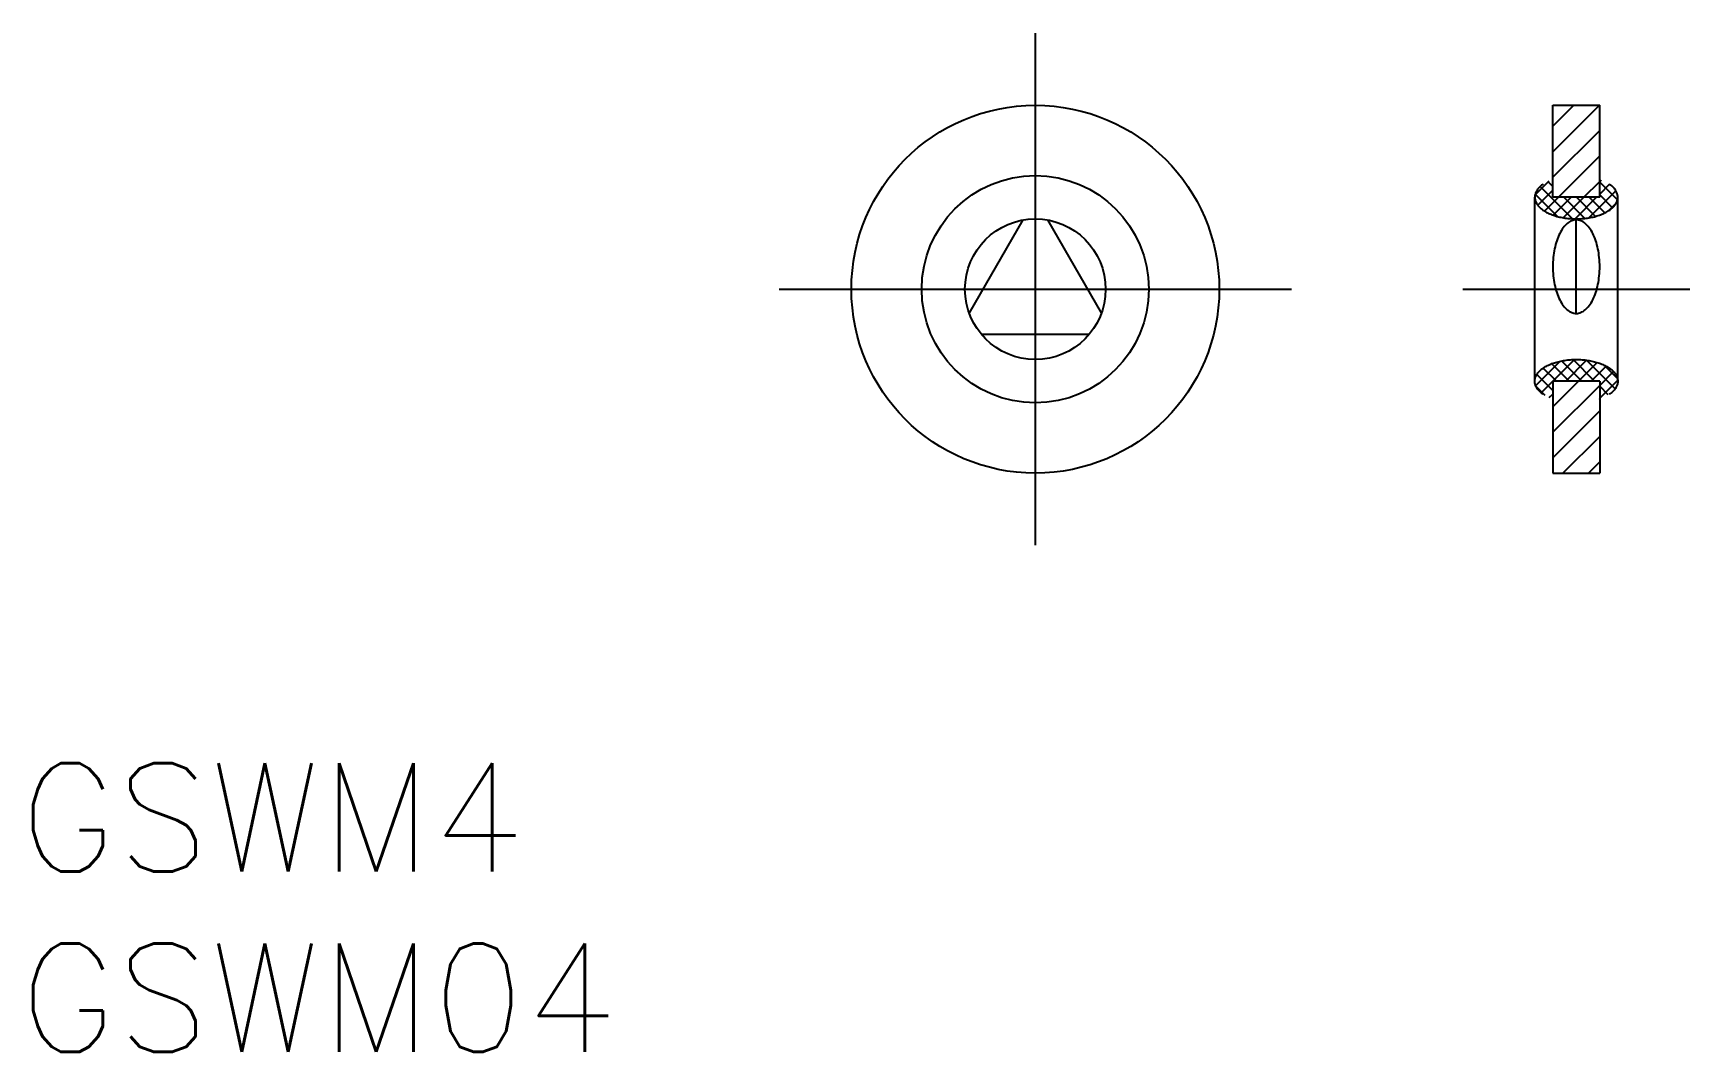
# Model space of a CAD drawing. Extents: x -27.8 to 18.1, y -21.1 to 7.1.
import ezdxf

# ---------------------------------------------------------------- set-up
doc = ezdxf.new("R2010")
doc.units = 0
doc.linetypes.add('CENTER', pattern=[50.8, 31.75, -6.35, 6.35, -6.35])
doc.layers.get('0').update_dxf_attribs({"linetype": 'CONTINUOUS'})
doc.layers.add('CENTER', color=1, linetype='CENTER')
doc.styles.get("Standard").update_dxf_attribs({"font": 'txt.shx', "height": 3, "bigfont": 'bigfont.shx'})

msp = doc.modelspace()

# ---------------------------------------------------------------- linework, layer by layer
at = {"color": 7, "linetype": 'CONTINUOUS'}
for p, q in [((14.35, 5.1), (15.65, 5.1)), ((14.35, 2.55), (14.35, 5.1)), ((15.65, 2.55), (15.65, 5.1)), ((13.85, -2.55), (13.85, 2.55)), ((15.65, 2.55), (14.35, 2.55)), ((16.15, -2.55), (16.15, 2.55)), ((-1.831, -0.671), (-0.334, 1.921)), ((0.334, 1.921), (1.831, -0.671)), ((15, -0.671), (15, 1.921)), ((-1.497, -1.25), (1.497, -1.25)), ((15.65, -2.55), (14.35, -2.55)), ((14.35, -2.55), (14.35, -5.1)), ((15.65, -2.55), (15.65, -5.1)), ((14.35, -5.1), (15.65, -5.1))]:
    msp.add_line(p, q, dxfattribs=at)
at = {"color": 3, "linetype": 'CONTINUOUS'}
for p, q in [((14.35, 4.517), (14.933, 5.1)), ((14.35, 3.81), (15.64, 5.1)), ((14.35, 3.103), (15.65, 4.403)), ((14.504, 2.55), (15.65, 3.696)), ((13.855, 2.609), (14.253, 3.006)), ((14.896, 1.952), (14.001, 2.847)), ((14.35, 2.852), (14.214, 2.988)), ((15.211, 2.55), (15.65, 2.989)), ((15.65, 2.989), (15.691, 3.03)), ((16.141, 2.475), (15.65, 2.966)), ((15.65, 2.635), (15.923, 2.908)), ((14.48, 2.015), (13.861, 2.633)), ((13.93, 2.33), (14.35, 2.749)), ((14.119, 2.165), (14.504, 2.55)), ((14.359, 2.052), (14.858, 2.55)), ((14.641, 1.98), (15.211, 2.55)), ((15.239, 1.963), (14.652, 2.55)), ((14.965, 1.95), (15.565, 2.55)), ((15.536, 2.019), (15.005, 2.55)), ((15.346, 1.978), (16.098, 2.729)), ((15.793, 2.116), (15.359, 2.55)), ((16.005, 2.258), (15.65, 2.612)), ((15.895, 2.173), (16.104, 2.382)), ((13.875, -2.675), (14.553, -1.997)), ((14.448, -2.55), (14.085, -2.187)), ((14.802, -2.55), (14.319, -2.067)), ((14.354, -2.55), (14.953, -1.95)), ((15.156, -2.55), (14.594, -1.989)), ((14.707, -2.55), (15.288, -1.969)), ((15.509, -2.55), (14.911, -1.952)), ((15.061, -2.55), (15.579, -2.032)), ((16.075, -2.763), (15.281, -1.968)), ((15.414, -2.55), (15.83, -2.135)), ((15.65, -2.668), (16.032, -2.286)), ((16.141, -2.475), (15.771, -2.105)), ((14.139, -2.948), (13.882, -2.691)), ((14.35, -2.805), (13.908, -2.363)), ((14.031, -2.873), (14.35, -2.554)), ((14.35, -2.554), (14.354, -2.55)), ((14.35, -3.261), (15.061, -2.55)), ((14.35, -3.968), (15.65, -2.668)), ((15.65, -3.022), (16.149, -2.523)), ((15.889, -2.93), (15.65, -2.691)), ((14.252, -3.006), (14.35, -2.907)), ((15.65, -3.045), (15.65, -3.044)), ((14.35, -4.675), (15.65, -3.375)), ((14.632, -5.1), (15.65, -4.082)), ((15.339, -5.1), (15.65, -4.789))]:
    msp.add_line(p, q, dxfattribs=at)
at = {"color": 7, "linetype": 'CONTINUOUS'}
for points in [[(14.085, 2.913, 0), (14.061, 2.897, 0), (14.039, 2.88, 0), (14.018, 2.862, 0), (13.997, 2.844, 0), (13.979, 2.826, 0), (13.961, 2.807, 0), (13.944, 2.788, 0), (13.929, 2.769, 0), (13.915, 2.749, 0), (13.903, 2.729, 0), (13.891, 2.709, 0), (13.881, 2.689, 0), (13.873, 2.669, 0), (13.866, 2.648, 0), (13.86, 2.628, 0), (13.855, 2.607, 0), (13.852, 2.586, 0), (13.85, 2.566, 0), (13.85, 2.545, 0), (13.851, 2.524, 0), (13.854, 2.503, 0), (13.857, 2.482, 0), (13.863, 2.462, 0), (13.869, 2.441, 0), (13.877, 2.421, 0), (13.886, 2.401, 0), (13.897, 2.38, 0), (13.909, 2.361, 0), (13.922, 2.341, 0), (13.937, 2.322, 0), (13.952, 2.302, 0), (13.97, 2.284, 0), (13.988, 2.265, 0), (14.007, 2.247, 0), (14.028, 2.229, 0), (14.05, 2.212, 0), (14.073, 2.195, 0), (14.097, 2.178, 0), (14.123, 2.162, 0), (14.149, 2.146, 0), (14.176, 2.131, 0), (14.205, 2.117, 0), (14.234, 2.102, 0), (14.264, 2.089, 0), (14.295, 2.076, 0), (14.327, 2.063, 0), (14.36, 2.051, 0), (14.394, 2.04, 0), (14.428, 2.03, 0), (14.463, 2.019, 0), (14.498, 2.01, 0), (14.535, 2.001, 0), (14.572, 1.993, 0), (14.609, 1.986, 0), (14.646, 1.979, 0), (14.685, 1.973, 0), (14.723, 1.968, 0), (14.762, 1.963, 0), (14.801, 1.959, 0), (14.841, 1.956, 0), (14.88, 1.953, 0), (14.92, 1.951, 0), (14.96, 1.95, 0), (15, 1.95, 0), (15.04, 1.95, 0), (15.08, 1.951, 0), (15.12, 1.953, 0), (15.159, 1.956, 0), (15.199, 1.959, 0), (15.238, 1.963, 0), (15.277, 1.968, 0), (15.315, 1.973, 0), (15.354, 1.979, 0), (15.391, 1.986, 0), (15.428, 1.993, 0), (15.465, 2.001, 0), (15.502, 2.01, 0), (15.537, 2.019, 0), (15.572, 2.03, 0), (15.606, 2.04, 0), (15.64, 2.051, 0), (15.673, 2.063, 0), (15.705, 2.076, 0), (15.736, 2.089, 0), (15.766, 2.102, 0), (15.795, 2.117, 0), (15.824, 2.131, 0), (15.851, 2.146, 0), (15.877, 2.162, 0), (15.903, 2.178, 0), (15.927, 2.195, 0), (15.95, 2.212, 0), (15.972, 2.229, 0), (15.993, 2.247, 0), (16.012, 2.265, 0), (16.03, 2.284, 0), (16.048, 2.302, 0), (16.063, 2.322, 0), (16.078, 2.341, 0), (16.091, 2.361, 0), (16.103, 2.38, 0), (16.114, 2.401, 0), (16.123, 2.421, 0), (16.131, 2.441, 0), (16.137, 2.462, 0), (16.143, 2.482, 0), (16.146, 2.503, 0), (16.149, 2.524, 0), (16.15, 2.545, 0), (16.15, 2.566, 0), (16.148, 2.586, 0), (16.145, 2.607, 0), (16.14, 2.628, 0), (16.134, 2.648, 0), (16.127, 2.669, 0), (16.119, 2.689, 0), (16.109, 2.709, 0), (16.097, 2.729, 0), (16.085, 2.749, 0), (16.071, 2.769, 0), (16.056, 2.788, 0), (16.039, 2.807, 0), (16.021, 2.826, 0), (16.003, 2.844, 0), (15.982, 2.862, 0), (15.961, 2.88, 0), (15.939, 2.897, 0), (15.915, 2.913, 0)], [(15, 1.921, 0), (14.968, 1.92, 0), (14.936, 1.915, 0), (14.905, 1.907, 0), (14.873, 1.896, 0), (14.842, 1.882, 0), (14.811, 1.865, 0), (14.781, 1.845, 0), (14.751, 1.822, 0), (14.722, 1.797, 0), (14.694, 1.768, 0), (14.666, 1.737, 0), (14.639, 1.703, 0), (14.613, 1.666, 0), (14.588, 1.627, 0), (14.563, 1.585, 0), (14.54, 1.542, 0), (14.518, 1.495, 0), (14.498, 1.447, 0), (14.478, 1.397, 0), (14.46, 1.345, 0), (14.443, 1.291, 0), (14.427, 1.236, 0), (14.412, 1.179, 0), (14.399, 1.121, 0), (14.388, 1.062, 0), (14.378, 1.001, 0), (14.37, 0.94, 0), (14.363, 0.878, 0), (14.357, 0.815, 0), (14.353, 0.752, 0), (14.351, 0.689, 0), (14.35, 0.625, 0), (14.351, 0.561, 0), (14.353, 0.498, 0), (14.357, 0.435, 0), (14.363, 0.372, 0), (14.37, 0.31, 0), (14.378, 0.249, 0), (14.388, 0.188, 0), (14.399, 0.129, 0), (14.412, 0.071, 0), (14.427, 0.014, 0), (14.443, -0.041, 0), (14.46, -0.095, 0), (14.478, -0.147, 0), (14.498, -0.197, 0), (14.518, -0.245, 0), (14.54, -0.292, 0), (14.563, -0.335, 0), (14.588, -0.377, 0), (14.613, -0.416, 0), (14.639, -0.453, 0), (14.666, -0.487, 0), (14.694, -0.518, 0), (14.722, -0.547, 0), (14.751, -0.572, 0), (14.781, -0.595, 0), (14.811, -0.615, 0), (14.842, -0.632, 0), (14.873, -0.646, 0), (14.905, -0.657, 0), (14.936, -0.665, 0), (14.968, -0.67, 0), (15, -0.671, 0), (15.032, -0.67, 0), (15.064, -0.665, 0), (15.095, -0.657, 0), (15.127, -0.646, 0), (15.158, -0.632, 0), (15.189, -0.615, 0), (15.219, -0.595, 0), (15.249, -0.572, 0), (15.278, -0.547, 0), (15.306, -0.518, 0), (15.334, -0.487, 0), (15.361, -0.453, 0), (15.387, -0.416, 0), (15.412, -0.377, 0), (15.437, -0.335, 0), (15.46, -0.292, 0), (15.482, -0.245, 0), (15.502, -0.197, 0), (15.522, -0.147, 0), (15.54, -0.095, 0), (15.557, -0.041, 0), (15.573, 0.014, 0), (15.588, 0.071, 0), (15.601, 0.129, 0), (15.612, 0.188, 0), (15.622, 0.249, 0), (15.63, 0.31, 0), (15.637, 0.372, 0), (15.643, 0.435, 0), (15.647, 0.498, 0), (15.649, 0.561, 0), (15.65, 0.625, 0), (15.649, 0.689, 0), (15.647, 0.752, 0), (15.643, 0.815, 0), (15.637, 0.878, 0), (15.63, 0.94, 0), (15.622, 1.001, 0), (15.612, 1.062, 0), (15.601, 1.121, 0), (15.588, 1.179, 0), (15.573, 1.236, 0), (15.557, 1.291, 0), (15.54, 1.345, 0), (15.522, 1.397, 0), (15.502, 1.447, 0), (15.482, 1.495, 0), (15.46, 1.542, 0), (15.437, 1.585, 0), (15.412, 1.627, 0), (15.387, 1.666, 0), (15.361, 1.703, 0), (15.334, 1.737, 0), (15.306, 1.768, 0), (15.278, 1.797, 0), (15.249, 1.822, 0), (15.219, 1.845, 0), (15.189, 1.865, 0), (15.158, 1.882, 0), (15.127, 1.896, 0), (15.095, 1.907, 0), (15.064, 1.915, 0), (15.032, 1.92, 0), (15, 1.921, 0)], [(14.085, -2.913, 0), (14.061, -2.897, 0), (14.039, -2.88, 0), (14.018, -2.862, 0), (13.997, -2.844, 0), (13.979, -2.826, 0), (13.961, -2.807, 0), (13.944, -2.788, 0), (13.929, -2.769, 0), (13.915, -2.749, 0), (13.903, -2.729, 0), (13.891, -2.709, 0), (13.881, -2.689, 0), (13.873, -2.669, 0), (13.866, -2.648, 0), (13.86, -2.628, 0), (13.855, -2.607, 0), (13.852, -2.586, 0), (13.85, -2.566, 0), (13.85, -2.545, 0), (13.851, -2.524, 0), (13.854, -2.503, 0), (13.857, -2.482, 0), (13.863, -2.462, 0), (13.869, -2.441, 0), (13.877, -2.421, 0), (13.886, -2.401, 0), (13.897, -2.38, 0), (13.909, -2.361, 0), (13.922, -2.341, 0), (13.937, -2.322, 0), (13.952, -2.302, 0), (13.97, -2.284, 0), (13.988, -2.265, 0), (14.007, -2.247, 0), (14.028, -2.229, 0), (14.05, -2.212, 0), (14.073, -2.195, 0), (14.097, -2.178, 0), (14.123, -2.162, 0), (14.149, -2.146, 0), (14.176, -2.131, 0), (14.205, -2.117, 0), (14.234, -2.102, 0), (14.264, -2.089, 0), (14.295, -2.076, 0), (14.327, -2.063, 0), (14.36, -2.051, 0), (14.394, -2.04, 0), (14.428, -2.03, 0), (14.463, -2.019, 0), (14.498, -2.01, 0), (14.535, -2.001, 0), (14.572, -1.993, 0), (14.609, -1.986, 0), (14.646, -1.979, 0), (14.685, -1.973, 0), (14.723, -1.968, 0), (14.762, -1.963, 0), (14.801, -1.959, 0), (14.841, -1.956, 0), (14.88, -1.953, 0), (14.92, -1.951, 0), (14.96, -1.95, 0), (15, -1.95, 0), (15.04, -1.95, 0), (15.08, -1.951, 0), (15.12, -1.953, 0), (15.159, -1.956, 0), (15.199, -1.959, 0), (15.238, -1.963, 0), (15.277, -1.968, 0), (15.315, -1.973, 0), (15.354, -1.979, 0), (15.391, -1.986, 0), (15.428, -1.993, 0), (15.465, -2.001, 0), (15.502, -2.01, 0), (15.537, -2.019, 0), (15.572, -2.03, 0), (15.606, -2.04, 0), (15.64, -2.051, 0), (15.673, -2.063, 0), (15.705, -2.076, 0), (15.736, -2.089, 0), (15.766, -2.102, 0), (15.795, -2.117, 0), (15.824, -2.131, 0), (15.851, -2.146, 0), (15.877, -2.162, 0), (15.903, -2.178, 0), (15.927, -2.195, 0), (15.95, -2.212, 0), (15.972, -2.229, 0), (15.993, -2.247, 0), (16.012, -2.265, 0), (16.03, -2.284, 0), (16.048, -2.302, 0), (16.063, -2.322, 0), (16.078, -2.341, 0), (16.091, -2.361, 0), (16.103, -2.38, 0), (16.114, -2.401, 0), (16.123, -2.421, 0), (16.131, -2.441, 0), (16.137, -2.462, 0), (16.143, -2.482, 0), (16.146, -2.503, 0), (16.149, -2.524, 0), (16.15, -2.545, 0), (16.15, -2.566, 0), (16.148, -2.586, 0), (16.145, -2.607, 0), (16.14, -2.628, 0), (16.134, -2.648, 0), (16.127, -2.669, 0), (16.119, -2.689, 0), (16.109, -2.709, 0), (16.097, -2.729, 0), (16.085, -2.749, 0), (16.071, -2.769, 0), (16.056, -2.788, 0), (16.039, -2.807, 0), (16.021, -2.826, 0), (16.003, -2.844, 0), (15.982, -2.862, 0), (15.961, -2.88, 0), (15.939, -2.897, 0), (15.915, -2.913, 0)]]:
    msp.add_polyline3d(points, dxfattribs=at)
for radius in [5.1, 3.15, 1.95]:
    msp.add_circle((0, 0), radius, dxfattribs=at)
at = {"layer": 'CENTER', "color": 1, "linetype": 'CENTER'}
for p, q in [((0, 7.1), (0, -7.1)), ((-7.1, 0), (7.1, 0)), ((11.85, 0), (18.15, 0))]:
    msp.add_line(p, q, dxfattribs=at)

# ---------------------------------------------------------------- texts
at = {"color": 7, "linetype": 'CONTINUOUS'}
for s, p in [('GSWM4', (-28.175, -16.147)), ('GSWM04', (-28.175, -21.147))]:
    msp.add_text(s, height=3, dxfattribs=at).set_placement(p)

doc.saveas('drawing.dxf')
